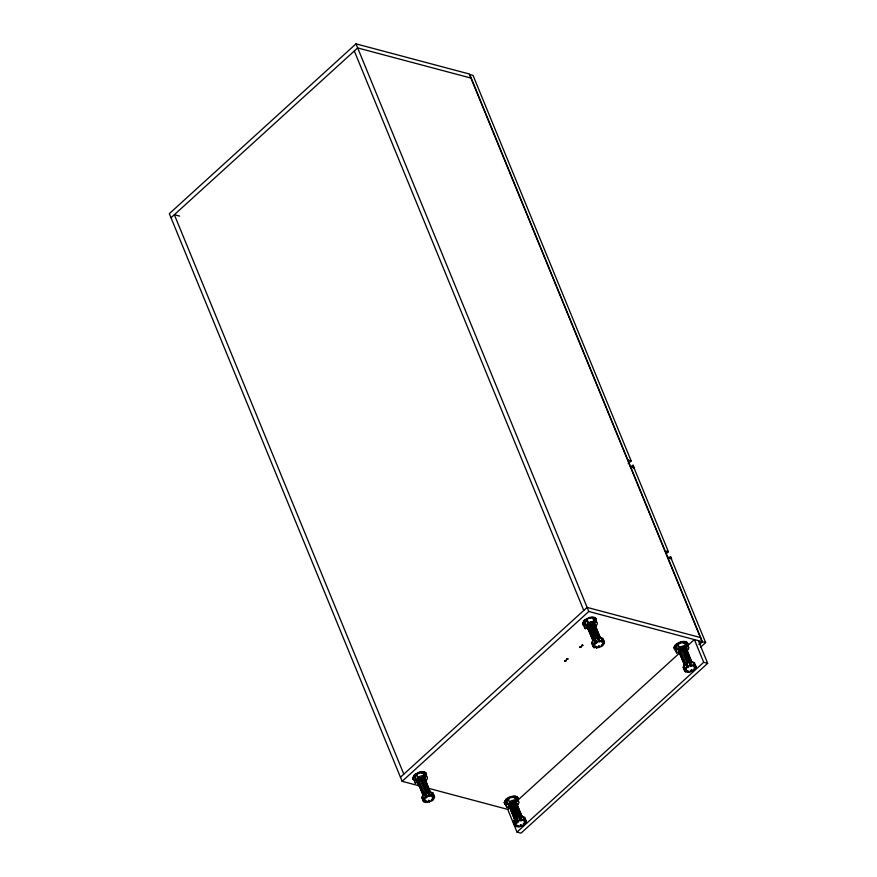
<?xml version="1.0" encoding="UTF-8"?>
<svg xmlns="http://www.w3.org/2000/svg" width="877" height="877" viewBox="0 0 877 877"><rect width="100%" height="100%" fill="white"/><g stroke="black" fill="none" stroke-linecap="round" stroke-linejoin="round"><path stroke-width="1.32" d="M584.981 621.267L585.387 619.853L584.981 621.267L586.044 620.061M684.696 643.279L684.509 642.611L685.562 641.92L684.696 643.279L684.509 642.611L685.617 642.293M686.581 651.216L686.899 649.035A4.495 2.357 -22.3 0 0 683.698 648.355L681.55 649.057A4.286 2.247 -22.3 0 0 678.897 651.666L679.094 652.861A4.495 2.357 -22.3 0 0 680.344 653.551M687.316 650.021L687.272 650.668A4.297 2.258 -22.3 0 1 686.954 651.359M689.169 663.637L689.41 662.519L690.44 662.321L691.262 666.049L690.232 666.246L689.41 662.519M690.44 662.321L691.262 666.049M428.042 792.709L427.79 793.838L428.809 793.63L429.061 792.512L428.042 792.709L428.853 796.437L429.873 796.239L429.061 792.512M519.677 817.09L519.425 818.208L520.445 818L520.697 816.882L519.677 817.09L520.489 820.817L521.508 820.609L520.697 816.882M597.906 638.182L597.654 639.3L598.673 639.103L598.925 637.974L597.906 638.182L598.717 641.909L599.736 641.701L598.925 637.974M678.699 648.947L679.85 653.168M685.069 647.149L690.605 661.313L685.069 647.149L683.764 647.04L689.475 661.225L687.974 661.499L682.262 647.314M683.764 647.04L682.229 647.478M684.531 664.689L678.524 650.712L684.63 665.5L684.773 663.736L678.765 649.769L680.782 647.928L686.691 662.025L684.509 663.79M687.974 661.499L681.944 646.535M417.331 779.138L418.45 783.347M420.839 777.669L426.595 791.69L430.278 791.821L424.534 777.811L420.839 777.669L426.595 791.69M422.374 777.23C424.841 780.497 418.274 779.269 418.395 781.747M424.369 779.565C424.676 777.055 426.134 780.629 425.126 781.385M423.152 794.88L417.156 780.914L423.24 795.691L423.394 793.937L417.649 779.916M508.967 803.507L510.03 806.116L509.537 807.103M518.23 816.059L512.519 801.885L518.23 816.059L521.037 815.72L514.963 800.931M516.005 803.935C517.266 801.699 514.295 801.249 512.475 802.038M510.085 807.728L514.876 820.061L515.029 818.307L509.285 804.297M595.143 625.104L594.058 624.775L593.521 622.802L592.238 622.703L597.982 636.713L596.459 637.151L590.747 622.977M592.238 622.703L590.703 623.141M594.233 625.027L594.398 623.273L593.312 622.955M587.195 624.61L593.258 639.399L593.016 640.342L586.691 625.597M596.459 637.151L590.429 622.199M517.704 818.745L518.307 816.64L520.16 816.52M506.435 799.692L506.763 798.903L507.936 799.649L506.467 799.824L507.936 799.649M514.547 797.653L516.038 797.226L514.909 796.513L515.862 796.798L514.547 797.653L514.339 797.116M694.716 662.837L691.909 661.795L687.765 662.606L684.235 664.876L682.964 667.55L684.542 669.392L686.329 669.228L686.647 668.559L684.915 668.702L685.386 667.704L688.566 666.915L686.527 663.67L685.65 664.24L686.724 666.849M695.976 667.167L694.156 667.704L695.932 666.564L694.869 663.955L695.976 667.167L695.077 669.052L693.005 669.458L694.441 669.71L693.488 670.708L691.953 671.322L691.558 670.379L690.55 670.784L690.933 671.727L689.399 672.341L688.116 672.297L687.404 670.554M423.569 798.903L422.495 796.305L423.251 799.572L424.961 799.418L425.279 798.75L423.569 798.903L425.378 797.05L426.321 797.675L427.198 797.116L425.181 793.871L424.304 794.441L425.378 797.05M593.433 644.376L592.359 641.767L593.115 645.044L594.825 644.891L595.143 644.222L593.433 644.376L595.242 642.512L596.185 643.148L597.062 642.578L596.349 640.846M513.231 822.122L514.536 819.447L518.055 817.178L522.144 816.355L524.906 817.386L525.038 819.776M513.812 821.343L514.13 820.675L515.205 823.284L516.915 823.13L516.597 823.788L514.887 823.942L513.812 821.343L515.523 821.179M515.205 823.284L517.013 821.42L517.956 822.045L518.833 821.486L516.816 818.252L515.939 818.811L517.013 821.42M526.145 821.705L524.347 822.253L526.112 821.113L525.049 818.504L526.145 821.705L525.235 823.591L523.81 823.339L523.174 823.996L524.589 824.248L523.635 825.235L522.111 825.86L521.738 824.928L520.73 825.334L521.102 826.266L519.579 826.879L518.307 826.847L519.162 825.674L518.154 825.641L517.298 826.814L515.358 826.09L514.646 824.347M676.244 650.109A7.444 3.914 -22.3 0 1 674.336 648.87L674.369 647.259A7.104 3.738 -22.3 0 1 679.028 643.005L682.416 641.515A7.444 3.914 -22.3 0 1 687.48 642.863L687.809 645.34L687.667 643.29A7.444 3.914 -22.3 0 0 682.591 641.942L679.039 643.005M414.832 780.289A7.213 3.793 -22.3 0 1 412.672 778.107L413.034 777.461A7.213 3.793 -22.3 0 0 413.144 779.5M505.338 804.176A7.213 3.793 -22.3 0 1 504.308 802.488L504.67 801.83A7.213 3.793 -22.3 0 0 506.643 805.097M412.672 778.107L414.514 774.72L419.272 772.111A7.213 3.793 -22.3 0 1 426.321 773.985L426.321 775.509A7.213 3.793 -22.3 0 0 423.657 772.1A7.213 3.793 -22.3 0 0 416.071 774.106L414.514 774.72L413.659 776.298L416.071 774.106M504.308 802.488C505.711 797.522 511.17 795.845 515.797 796.173L517.847 797.84L517.956 799.879L517.847 797.84A7.213 3.793 -22.3 0 0 511.982 796.678A7.213 3.793 -22.3 0 0 505.295 800.668L506.15 799.09M594.047 640.002L594.749 638.719L598.388 637.623M584.871 626.189A7.213 3.793 -22.3 0 1 583.523 621.771L584.378 620.192L589.136 617.572A7.213 3.793 -22.3 0 1 596.185 619.447L596.185 620.971A7.213 3.793 -22.3 0 0 593.521 617.561A7.213 3.793 -22.3 0 0 585.935 619.568L584.378 620.192L582.536 623.58L584.696 625.761M683.139 643.06L685.562 643.762L686.647 642.808L687.985 646.064L686.899 647.018L684.477 646.316L685.551 645.362L684.213 642.107L677.724 643.959L679.061 647.226L680.179 647.544L677.855 649.605L676.518 646.349L675.389 646.02L674.775 647.116L674.851 649.068L676.869 653.047L677.943 652.093M675.389 646.02L676.726 649.287L675.926 651.414L676.869 653.047M688.116 672.297L688.96 671.124L685.704 672.21L683.643 668.46L684.718 671.069L686.79 670.664L685.112 671.53M425.959 800.734L426.671 802.477L427.527 801.293L426.518 801.271L425.663 802.444L423.723 801.71L422.648 799.111M595.823 646.206L596.535 647.939L597.39 646.766L594.157 647.862L592.512 644.573M676.134 645.11L676.858 644.189C679.171 645.593 674.084 645.308 677.373 644.781M423.142 793.981L425.312 792.227L419.096 777.351M589.278 623.591L595.176 637.689L593.959 638.555L588.061 624.457L593.806 638.467L593.258 639.399M514.777 818.351L515.577 817.375L509.833 803.365L515.731 817.452L516.948 816.597L511.05 802.499M432.24 798.136L432.953 799.879L431.999 800.865L430.475 801.479L430.103 800.558L429.094 800.964L429.467 801.896L426.671 802.477M420.357 779.686L421.234 778.82M699.32 644.442L702.345 641.69L469.535 74.052L355.996 43.85L169.327 213.67L402.137 781.308L419.294 785.869M171.004 217.748L357.663 47.939L471.212 78.141M628.118 463.703L631.155 460.94L473.032 75.4L469.447 74.446L664.821 550.811L668.406 551.765L666.377 553.606M630.969 467.09L633.095 465.205L634.422 468.175L630.366 466.794M400.46 777.219L587.119 607.399L700.668 637.601M402.137 781.308L588.796 611.488L705.645 642.589L700.591 647.193M583.523 621.771L585.935 619.568M668.438 558.452L670.565 556.577L671.65 558.923L667.605 557.619L665.018 551.293M428.535 788.324L507.761 809.394L509.734 807.553M517.803 800.208L679.236 653.343M687.316 645.998L694.376 639.574L703.694 662.278L707.673 663.33L521.004 833.15L517.024 832.087L507.717 809.383M699.046 644.376L702.06 641.635L667.518 557.399M517.024 832.087L703.694 662.278M585.025 622.012L587.36 619.951L586.253 619.633L587.59 622.889L588.697 623.218L586.362 625.268L585.255 624.95L583.929 621.694L585.025 622.012L586.362 625.268M416.97 781.758L417.858 783.928L418.943 782.975L416.553 782.284L415.479 783.238L414.141 779.982A6.808 3.574 -22.3 0 1 414.065 776.222L415.161 776.551L416.718 775.169M595.077 618.449L593.992 619.403L595.33 622.659L596.415 621.705L595.077 618.449A6.808 3.574 -22.3 0 1 595.735 619.162M425.466 777.197L423.087 776.507L424.161 775.553L422.824 772.297L421.749 773.251L424.128 773.942L425.466 777.197L426.551 776.244L425.213 772.977L424.128 773.942M583.929 621.694A6.808 3.574 -22.3 0 0 584.005 625.444L585.343 628.71L586.417 627.757M586.253 619.633A6.808 3.574 -22.3 0 1 592.688 617.759L594.025 621.015L592.951 621.979L595.33 622.659M414.065 776.222L415.391 779.489L416.498 779.806L418.833 777.746L417.726 777.428L416.389 774.172L422.824 772.297M588.807 628.436L587.722 629.39L586.834 627.219M508.189 806.654L507.114 807.607L505.777 804.352A6.808 3.574 -22.3 0 1 505.7 800.602L506.796 800.92L509.131 798.859M513.385 797.621L514.459 796.667L515.797 799.923L514.722 800.876L517.101 801.567L518.186 800.613L516.849 797.357L515.764 798.311L517.101 801.567M505.7 800.602L507.027 803.858L508.134 804.176L510.469 802.115L509.362 801.797L508.024 798.541L514.459 796.667M676.518 646.349L678.074 644.979M680.377 652.795L679.291 653.749L678.403 651.578M604.341 642.205L603.277 639.596L604.374 642.797L602.576 643.345L604.341 642.205L601.501 638.061L602.576 640.67L601.227 641.756L603.255 640.923L603.135 638.478L600.372 637.458L596.283 638.27L592.764 640.55L591.471 643.225L593.005 645.044M430.98 793.937L432.328 792.852L434.477 796.667L432.712 797.873L434.51 797.336L433.797 795.592M432.328 792.852L431.637 792.589L432.712 795.198L431.363 796.283L432.054 796.535L433.391 795.45L433.271 793.016L430.508 791.986L426.419 792.797L422.9 795.077L421.607 797.752L423.142 799.572M524.347 819.567L522.999 820.653L525.027 819.831L523.273 816.958L524.347 819.567L521.771 819.491M693.049 662.409L694.124 665.018L692.775 666.103L693.477 666.356L694.825 665.27L693.751 662.672M676.156 645.253L677.647 645.077M588.204 624.534L589.432 623.679M594.058 624.775C592.172 623.58 585.2 627.493 589.191 629.291M417.704 781.528L417.156 780.914M418.066 783.062L419.151 783.391M423.448 777.482L424.402 779.16L423.12 779.061M425.279 779.631L424.194 779.313M509.975 803.442L511.203 802.576M510.217 806.369L508.792 805.283L514.788 819.25M509.701 807.432L509.34 805.897M516.739 803.573C514.393 802.115 508.211 804.286 509.877 807.87M515.084 801.852L521.037 815.72M520.828 815.873L521.914 816.191L516.169 802.181M679.094 651.337L678.524 650.712M686.066 648.443L684.86 647.303M686.713 649.451L683.019 649.144L679.774 651.545M690.605 661.313L691.712 661.642L685.967 647.632M516.125 818.055L518.307 816.64M594.168 639.914L595.044 639.344L595.998 639.969L595.121 640.539L594.168 639.914L595.242 642.512M424.304 794.441L425.257 795.066L426.134 794.507L425.181 793.871M426.255 796.48L429.116 795.318M515.939 818.811L516.893 819.447L517.77 818.877L516.816 818.252M517.89 820.85L520.752 819.688M685.869 663.494L688.741 661.927L690.769 662.793M685.65 664.24L686.625 664.876L687.502 664.306M422.703 772.747L422.911 773.284L424.227 772.429L423.273 772.144M592.128 644.124L593.203 646.733L595.253 646.316L593.586 647.182M422.265 798.651L423.339 801.26L425.389 800.844L423.723 801.71M507.706 799.188L506.467 799.824L506.763 798.903L507.651 799.353M514.284 823.481L513.9 823.032L514.974 825.63L517.024 825.224L515.358 826.09M587.59 622.889L594.025 621.015M679.061 647.226L685.551 645.362M588.96 622.813L595.034 637.612L596.503 636.998M426.639 791.525L425.312 792.227M510.732 801.721L516.805 816.509L518.274 815.895M688.017 661.335L686.691 662.025M595.044 639.344L596.119 641.953L598.98 640.791M604.374 642.797L603.464 644.694L601.403 645.088L602.817 645.34L601.863 646.338L600.339 646.952L599.967 646.02L598.958 646.426L599.331 647.358L596.535 647.939M686.527 663.67L687.601 666.279L690.484 665.128M681.725 649.495L683.874 648.794M422.911 773.284L424.402 772.856M593.543 618.373L594.189 618L592.567 618.208M600 640.583L602.576 640.67M430.136 795.121L432.712 795.198M691.514 664.919L694.124 665.018M587.513 625.389L593.477 640.407M595.242 626.803C596.777 621.256 584.104 625.959 589.015 628.853M425.816 780.837A4.352 2.291 -22.3 0 0 423.185 778.897A4.352 2.291 -22.3 0 0 418.197 781.363C419.195 779.291 424.435 777.022 425.619 780.398A4.352 2.291 -22.3 0 0 422.835 778.469A4.352 2.291 -22.3 0 0 417.858 781.166L417.474 782.503A4.352 2.291 -22.3 0 0 418.921 783.731M510.03 806.116L511.806 804.33L516.038 803.529L521.705 816.344M679.587 651.118L680.278 650.263M679.357 652.06L679.028 652.74A4.484 2.357 -22.3 0 0 681.44 654.067M691.81 662.453L691.712 661.642M597.982 636.713L600.482 638.05L594.398 623.273M689.519 661.061L690.813 661.17M594.189 618.46L592.973 618.263L594.189 618M432.953 799.879L431.539 799.627L433.6 799.221L434.51 797.336M179.642 216.104L174.359 214.701L403.815 774.161M627.57 459.986L631.155 460.94M677.724 643.959L678.842 644.288M686.998 649.506L688.116 649.835L688.916 647.697L687.985 646.064M676.726 649.287L677.855 649.605M595.384 625.148L596.492 625.465A6.808 3.574 -22.3 0 0 596.415 621.705M416.389 774.172L417.496 774.49M517.156 804.045L518.263 804.362L519.085 802.236L518.186 800.613M425.52 779.675L426.628 779.993A6.808 3.574 -22.3 0 0 426.551 776.244M429.226 792.622L427.34 792.117L424.49 793.685L424.994 795.351M681.506 649.408L685.639 648.542L687.064 650.219M588.445 627.461L587.02 626.375L593.104 641.153L592.764 640.396M419.414 778.129L418.197 778.995L424.095 793.082M687.601 666.279L688.566 666.915M596.119 641.953L597.062 642.578M686.647 642.808L687.404 645.483M694.825 665.27L695.932 666.564M525.027 819.831L526.112 821.113M516.926 796.656L517.956 798.355M667.715 557.07L670.938 558.09L670.456 556.61M630.399 466.071L633.643 467.145L632.997 465.248M521.914 816.191L522.253 816.958M424.534 777.811L424.874 778.568M430.278 791.821L430.618 792.589M633.95 467.748L668.406 551.765M671.19 558.572L705.645 642.589M698.355 640.627L707.673 663.33M685.562 643.762L686.899 647.018M685.43 646.996L691.504 661.795M687.831 653.606L689.333 657.257M683.402 646.426L689.475 661.225M691.24 669.579L691.953 671.322M686.625 664.876L687.689 667.485M679.554 648.794L685.463 662.891M685.617 667.485L686.329 669.228M684.915 668.702L683.841 666.103L684.718 671.069M601.205 640.265L601.918 642.008M594.189 623.426L600.23 638.105M355.996 43.85L588.796 611.488M593.192 622.023L599.736 637.776M597.489 632.953L598.98 636.603M591.876 622.078L597.939 636.877M598.673 639.103L599.736 641.701M598.618 645.625L599.331 647.358M354.308 50.998L583.764 610.458M587.798 621.037L588.697 623.218M595.121 640.539L596.185 643.148M522.001 817.002L515.961 802.323M522.977 819.173L523.69 820.916M517.013 805.711L521.015 815.457M513.648 800.986L519.71 815.785M520.445 818L521.508 820.609M520.39 824.523L521.102 826.266M516.893 819.447L517.956 822.045M511.258 809.559L512.749 813.22M513.758 815.654L515.248 819.315M508.463 804.494L514.876 820.061M506.796 800.92L508.134 804.176M508.605 806.127L509.493 808.298A6.808 3.574 -22.3 0 0 511.061 808.221M434.477 796.744L433.413 794.134L433.435 794.726M431.341 794.803L432.054 796.535M424.325 777.954L430.366 792.633M423.328 776.551L429.873 792.304M422.012 776.616L428.075 791.405M428.809 793.63L429.873 796.239M428.754 800.153L429.467 801.896M425.257 795.066L426.321 797.675M415.161 776.551L416.498 779.806M674.369 647.259L674.512 649.298A7.444 3.914 -22.3 0 0 676.419 650.548M593.115 645.044L593.203 646.733M514.887 823.942L514.974 825.63M423.251 799.572L423.339 801.26M419.107 784.17A4.352 2.291 -22.3 0 1 418.197 781.363M425.213 772.977A6.808 3.574 -22.3 0 1 425.915 775.641M415.479 783.238A6.808 3.574 -22.3 0 1 415.391 779.489M417.726 777.428A6.808 3.574 -22.3 0 1 424.161 775.553M687.787 643.817A7.115 3.738 -22.3 0 1 687.009 646.064M674.029 647.917A7.126 3.749 -22.3 0 1 680.629 641.909M684.049 648.629A4.484 2.357 -22.3 0 1 687.491 649.868M679.258 652.148A4.297 2.258 -22.3 0 1 681.911 649.539M595.176 626.573A4.352 2.291 -22.3 0 0 593.203 623.909A4.352 2.291 -22.3 0 0 587.722 626.627L587.338 627.965A4.352 2.291 -22.3 0 0 588.785 629.204M588.971 629.631A4.352 2.291 -22.3 0 1 588.478 626.364A4.352 2.291 -22.3 0 1 594.277 624.435A4.352 2.291 -22.3 0 1 594.77 627.702M585.343 628.71A6.808 3.574 -22.3 0 1 585.255 624.95M507.114 807.607A6.808 3.574 -22.3 0 1 507.027 803.858M509.362 801.797A6.808 3.574 -22.3 0 1 515.797 799.923M516.948 805.47A4.352 2.291 -22.3 0 0 514.974 802.817A4.352 2.291 -22.3 0 0 509.482 805.535L509.109 806.873A4.352 2.291 -22.3 0 0 509.833 807.849M510.743 808.539A4.352 2.291 -22.3 0 1 510.03 805.503A4.352 2.291 -22.3 0 1 515.468 803.255A4.352 2.291 -22.3 0 1 517.123 805.908M516.849 797.357A6.808 3.574 -22.3 0 1 517.507 798.07M415.128 774.534L415.117 775.794L416.356 775.027L415.128 774.534L415.117 775.794L416.356 775.027L415.128 774.534M567.671 658.671L566.608 659.076L567.671 658.671M567.857 659.12L566.783 659.372L567.857 659.12M565.994 660.819L564.909 661.148L565.994 660.819M580.738 646.788L579.675 647.193L580.738 646.788M580.925 647.237L579.85 647.478L580.925 647.237M581.769 645.691L582.799 645.538L581.769 645.691M416.18 774.599L415.687 775.728L414.799 775.312L416.18 774.599M565.808 660.37L564.744 660.776L565.808 660.37M582.613 645.088L581.539 645.494L582.613 645.088M584.992 620.543L585.551 621.19L584.992 620.543"/></g></svg>
